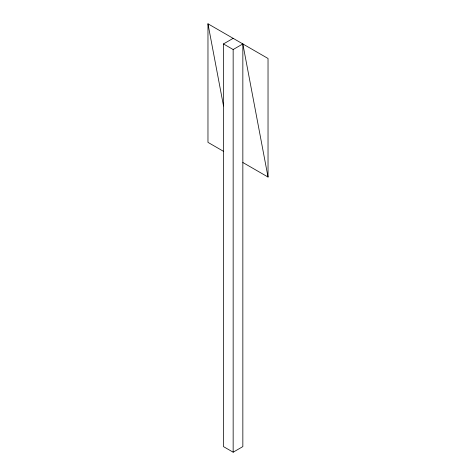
<?xml version="1.0" encoding="UTF-8"?>
<svg xmlns="http://www.w3.org/2000/svg" width="476" height="476" viewBox="0 0 476 476"><rect width="100%" height="100%" fill="white"/><g stroke="black" fill="none" stroke-linecap="round" stroke-linejoin="round"><path stroke-width="0.71" d="M223.47 43.935L233.157 49.528L242.843 43.935L242.843 446.607L233.157 452.2L223.47 446.607L223.47 43.935L233.157 38.342M223.714 151.451L207.97 142.366L207.97 23.8L268.03 58.477L268.03 177.042L242.843 162.5M242.843 43.935L268.03 177.042M207.97 23.8L223.524 105.993M233.157 49.528L233.157 452.2"/></g></svg>
